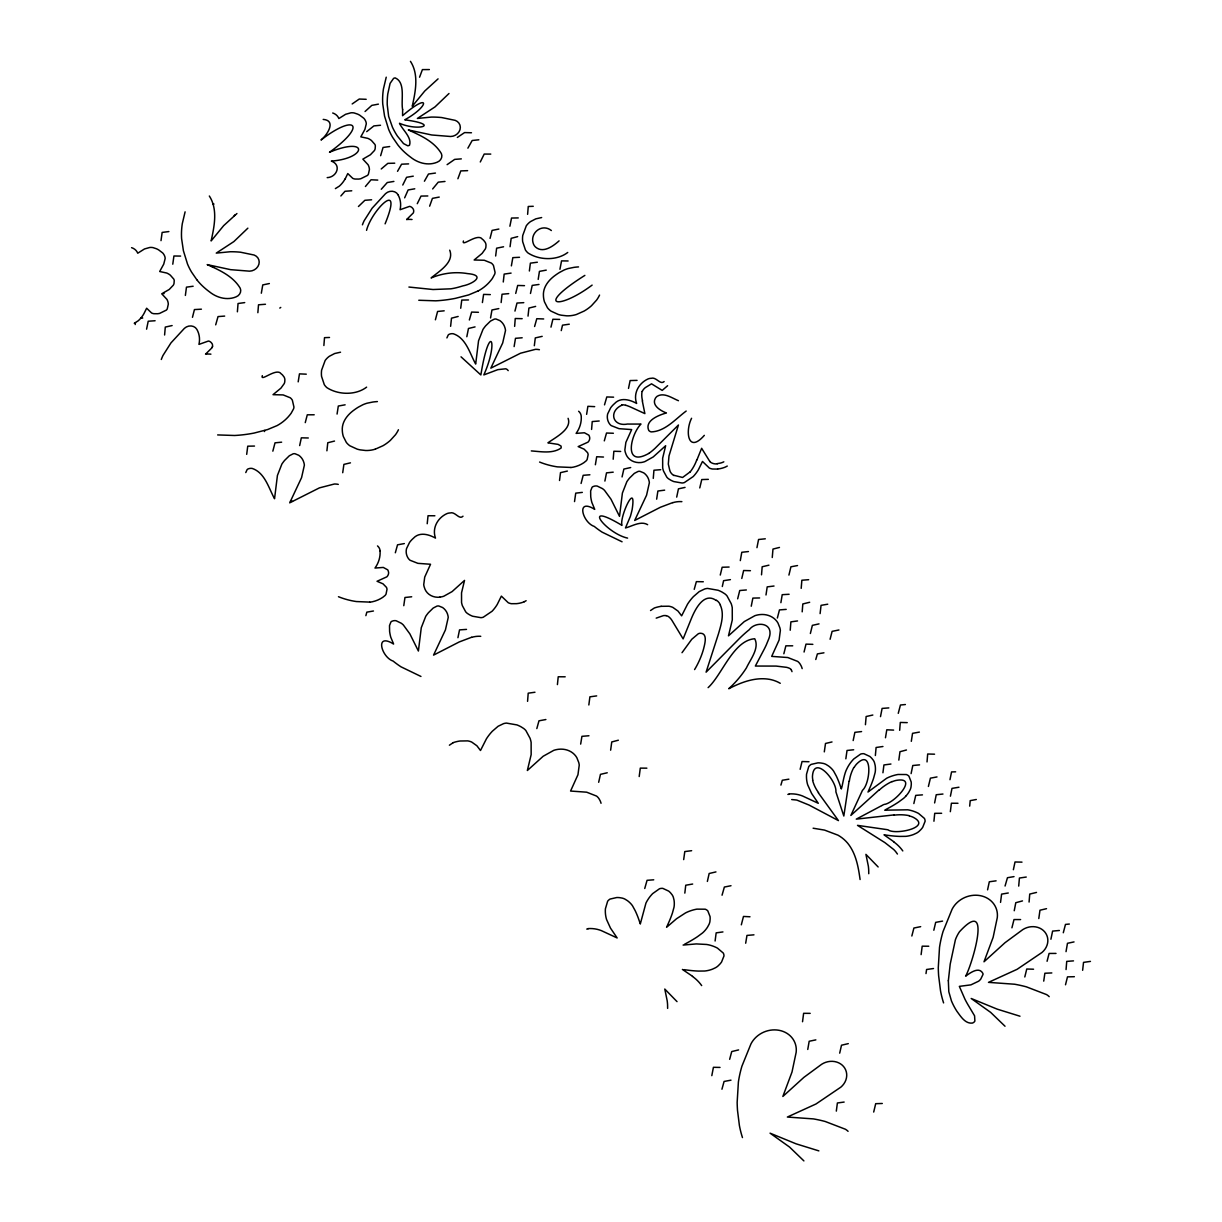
<?xml version="1.0" encoding="UTF-8"?>
<svg xmlns="http://www.w3.org/2000/svg" width="1222" height="1222" viewBox="0 0 1222 1222"><rect width="100%" height="100%" fill="white"/><g stroke="black" fill="none" stroke-linecap="round" stroke-linejoin="round"><path stroke-width="1.5" d="M667.624 1008.379L667.579 1004.927A59.527 52.745 -22.6 0 0 667.181 1000.726L664.783 989.041L677.019 1001.628M868.75 873.715L868.705 870.263A59.527 52.745 -22.6 0 0 868.323 866.047L865.924 854.361L878.144 866.963M514.63 326.381L515.256 318.499L522.161 318.682M899.667 730.298L900.293 722.446L907.228 722.63M237.389 311.809L238.046 303.514L244.721 302.598M323.876 345.521L324.517 337.654L329.512 337.471M527.614 214.339L528.255 206.487L533.25 206.289M527.568 701.336L528.21 693.18L534.961 692.248M761.52 574.814L762.177 566.764L768.928 565.175M790.222 630.231L790.894 621.861L797.523 620.944M802.182 611.84L802.823 603.958L809.667 602.278M1029.077 902.05L1029.734 894.076L1036.516 892.427M257.857 312.695L258.514 304.797L265.464 304.263M591.585 429.441L592.227 421.575L599.192 420.994M613.184 459.243L613.856 451.254L620.684 451.453M653.266 478.398L653.938 470.226L660.705 469.691M801.189 588.362L801.861 580.236L808.659 579.702M927.024 761.932L927.681 754.005L934.555 754.188M1066.058 969.565L1066.73 961.393L1073.496 960.874M164.603 334.996L165.291 327.084L172.119 325.556M772.258 557.507L772.976 549.075L779.468 547.441M865.436 724.692L866.138 716.52L872.829 715.038M875.364 755.517L876.098 747.497L882.941 746.505M1018.705 886.087L1019.423 878.038L1026.251 877.045M969.688 806.123L970.207 800.639L976.317 799.494M933.929 821.23L934.723 813.333L941.643 813.287M427.211 523.734L428.036 515.73L434.879 515.776M557.415 684.595L558.225 676.774L565.19 676.805M279.792 308.081L280.755 307.425M501.142 302.552L502.043 294.242L508.719 293.631M326.9 450.796L327.786 442.746L334.523 441.066M450.613 326.305L451.498 318.178L458.158 316.452M528.026 316.116L528.912 308.066L535.648 306.401M503.265 281.992L504.167 274.095L511.086 273.102M1082.631 970.299L1083.532 962.386L1090.452 961.393M684.824 893.114L685.741 885.232L692.66 884.041M820.099 613.612L821.062 605.348L827.737 604.203M495.658 255.994L496.636 248.188L503.571 246.783M534.32 345.734L535.297 337.914L542.186 336.356M559.523 480.49L560.501 472.639L567.375 471.081M1000.543 902.386L1001.597 894.122L1008.272 892.992M246.691 454.355L247.745 446.183L254.497 446.061M460.709 308.25L461.763 300.077L468.515 299.955M529.37 270.994L530.379 263.158L537.344 262.226M639.198 776.535L640.297 768.119L646.866 768.164M802.533 1021.729L803.618 1013.313L810.186 1013.359M882.926 772.762L883.934 764.957L890.93 764.025M921.113 954.626L922.198 946.179L928.766 946.225M950.334 811.683L951.419 803.236L957.972 803.282M185.377 295.434L186.462 287.155L193.137 286.238M588.836 704.972L589.905 696.83L596.672 695.898M715.099 941.001L716.168 932.86L722.935 931.928M836.322 1111.119L837.391 1102.977L844.142 1102.061M510.048 246.722L511.178 238.336L517.67 236.625M610.633 750.186L611.764 741.953L618.347 740.211M898.827 760.099L899.972 751.713L906.464 750.003M160.999 240.642L162.144 232.424L168.865 231.569M172.776 264.196L173.921 255.994L180.627 256.085M683.678 859.601L684.794 851.566L691.637 850.695M342.71 472.715L343.901 464.391L350.454 462.848M1038.792 918.547L1039.968 910.222L1046.521 908.679M135.199 324.533L135.459 322.7M403.779 605.684L404.956 597.497L411.692 596.779M574.523 501.585L575.73 493.153L582.314 492.39M824.3 751.866L825.507 743.465L832.014 741.953M845.838 758.816L847.029 750.476L853.674 749.773M926.001 973.583L926.597 969.489L933.501 968.527M1043.725 981.129L1044.871 973.247L1051.821 972.941M482.4 302.552L483.607 294.395L490.328 294.609M656.657 499.172L657.879 491.03L664.646 490.159M765.995 594.977L767.202 586.881L774.015 586.025M337.073 414.059L338.311 406.04L345.123 404.818M538.199 279.395L539.437 271.376L546.249 270.138M911.307 741.326L912.544 733.337L919.372 732.1M298.183 381.86L299.466 373.871L306.279 374.176M586.621 414.334L587.889 406.315L594.686 406.636M514.126 346.59L515.485 338.326L522.176 337.776M580.664 744.106L581.932 736.331L588.943 735.751M745.68 943.216L746.963 935.426L753.959 934.83M262.318 375.643C259.828 382.654 276.584 367.119 281.136 373.81A15.031 13.32 -22.6 0 1 282.496 374.955L284.069 376.987A8.462 7.5 -22.6 0 1 284.879 379.737L284.757 381.829A8.982 7.958 -22.6 0 1 284.222 383.601L280.968 388.107L273.025 394.675L283.153 394.92L290.24 397.761A11.166 9.883 -22.6 0 1 292.348 400.19L293.937 407.018A9.776 8.661 -22.6 0 1 293.57 408.851L291.218 413.143A46.589 41.288 -22.6 0 1 289.599 415.251A38.508 34.124 -22.6 0 1 277.104 425.592L267.542 429.579L254.115 433.062A127.21 112.745 -22.6 0 1 234.624 435.49L217.653 434.925M463.443 240.978C461.152 247.745 477.619 232.562 482.262 239.145A15.031 13.32 -22.6 0 1 483.622 240.276L485.21 242.323A8.462 7.5 -22.6 0 1 486.005 245.072L485.882 247.165A8.982 7.958 -22.6 0 1 485.348 248.921L482.094 253.428L474.151 259.996L484.279 260.255L491.366 263.097A11.166 9.883 -22.6 0 1 493.474 265.525L495.063 272.353A9.776 8.661 -22.6 0 1 494.696 274.186L492.359 278.479A46.589 41.288 -22.6 0 1 490.725 280.586A38.508 34.124 -22.6 0 1 478.23 290.928M595.374 464.742L596.703 456.738L603.485 457.043M885.476 737.752L886.79 729.794L893.618 730.099M780.889 602.675L782.217 594.686L789.091 594.274M261.325 293.219L262.761 284.925L269.359 283.535M807.757 1049.454L809.178 1041.266L815.853 1039.876M1066.027 951.648L1067.478 943.292L1074.031 941.918M511.376 265.877L512.828 257.643L519.518 257.292M490.557 317.949L491.962 309.976L498.775 308.601M740.303 560.608L741.785 552.283L748.429 551.55M559.936 269.268L561.555 260.882L568.108 260.973M711.815 1075.65L713.419 1067.31L720.018 1067.417M1014.245 910.741L1015.788 902.707L1022.493 900.904M604.89 481.071L606.509 472.868L613.215 472.166M756.953 547.67L758.557 539.498L765.293 538.81M880.497 716.627L882.101 708.424L888.822 707.905M934.616 802.93L936.235 794.743L942.956 794.04M849.046 781.24L843.822 816.021L835.894 791.841C837.039 780.644 813.699 754.096 812.447 776.52A27.877 24.7 -22.6 0 0 812.569 778.429L812.813 780.186M466.819 336.737L468.469 328.474L475.053 326.9M509.895 226.223L511.529 218.051L518.25 217.913M751.24 606.219L752.874 598.093L759.626 597.955M950.411 796.194L951.999 788.389L958.949 787.228M146.579 329.176L148.213 321.233L155.102 320.744M457.929 637.701L459.533 629.895L466.514 629.391M628.505 388.413L630.124 380.561L637.059 380.378M949.968 779.697L951.571 771.922L955.635 771.815M853.17 740.563L854.881 732.345L861.571 731.566M911.093 773.618L912.788 765.507L919.555 764.865M1050.905 939.244L1052.6 931.103L1059.352 930.477M676.698 497.11L678.439 488.846L685.038 487.41M299.665 445.572L301.33 437.827L308.295 437.98M1013.374 869.728L1015.024 861.984L1021.989 862.136M530.47 293.479L532.212 285.413L538.994 284.451M987.575 889.845L989.316 881.78L996.098 880.833M722.309 586.514L723.592 580.694L730.42 579.625M245.775 472.578L247.088 469.691A3.33 2.948 -22.6 0 1 248.203 468.881L249.487 468.5A8.004 7.103 -22.6 0 1 250.205 468.393A7.118 6.309 -22.6 0 1 252.251 468.454C264.975 472.746 268.703 488.235 274.553 498.729L277.425 475.465L281.87 464.07A44.725 39.639 -22.6 0 1 284.558 460.465L289.339 455.76L293.143 453.82A5.194 4.598 -22.6 0 1 294.945 453.713L298.764 455.287A16.298 14.45 -22.6 0 1 303.835 462.451A17.78 15.764 -22.6 0 1 304.37 465.185L301.574 477.619L289.706 502.838L319.4 487.883L334.339 484.019A16.528 14.649 -22.6 0 1 338.28 484.386M446.901 337.914L448.214 335.011A3.33 2.948 -22.6 0 1 449.329 334.217L450.613 333.835A8.004 7.103 -22.6 0 1 451.33 333.728A7.118 6.309 -22.6 0 1 453.393 333.789C466.117 338.082 469.828 353.57 475.679 364.064L478.55 340.785L482.995 329.39A44.725 39.639 -22.6 0 1 485.684 325.8L490.48 321.096L494.268 319.156A5.194 4.598 -22.6 0 1 496.071 319.034L499.905 320.622A16.298 14.45 -22.6 0 1 504.961 327.786A17.78 15.764 -22.6 0 1 505.511 330.52L502.7 342.954L490.832 368.158L520.526 353.219L535.465 349.339A16.528 14.649 -22.6 0 1 539.406 349.721M234.166 215.652L235.372 214.705M598.673 782.279L600.46 774.351L607.242 772.778M707.37 881.429L709.157 873.501L715.955 871.912M839.697 1053.15L841.5 1045.222L848.282 1043.634M622.059 476.947L623.862 469.065L630.689 467.552M741.785 578.464L743.633 570.521L750.445 570.705M913.842 803.557L915.736 795.385L922.457 794.865M561.249 330.612L562.517 325.174L569.284 324.197M933.822 930.248L935.685 922.366L942.544 921.113M699.763 487.929L701.764 479.559L708.332 479.36M873.699 1112.051L875.7 1103.68L882.284 1103.481M550.969 327.145L552.879 319.263L559.737 319.416M720.262 575.058L722.156 567.252L729.091 567.039M788.923 575.088L790.924 566.794L797.523 565.557M928.399 786.464L930.416 778.17L936.999 776.932M800.15 769.31L802.044 761.535L808.979 761.734M515.73 293.417L517.685 285.459L524.498 285.658M804.061 652.029L806.001 644.131L812.844 644.345M810.369 633.5L812.37 625.359L819.015 623.877M1024.8 976.974L1026.755 969.015L1033.552 969.214M1011.923 927.819L1014 919.555L1020.614 919.57M737.66 598.826L739.738 590.516L746.352 589.966M1065.508 984.779L1067.493 976.867L1074.367 976.699M192.465 317.323L194.435 309.578L201.416 309.181M514.951 311.091L516.998 303.041L523.78 302.659M741.326 924.825L743.48 916.454L749.987 916.775M490.053 238.382L492.099 230.408L498.866 229.049M581.076 483.469L583.184 475.312L589.89 474.778M777.36 618.027L779.468 609.915L786.204 609.381M783.837 653.77L785.868 645.827L792.711 645.812M830.089 639.274L832.121 631.362L838.934 629.972M911.841 936.006L913.903 928.033L920.67 926.658M305.256 422.629L307.287 414.808L314.191 414.777M1047.071 961.286L1049.102 953.45L1056.007 953.42M272.842 451.162L275.026 442.838L281.625 442.181M435.399 319.797L437.583 311.473L444.182 310.816M898.262 713.343L900.446 705.018L905.38 704.529M1063.293 932.753L1065.477 924.428L1069.342 924.046M163.84 293.723L164.145 292.593M264.487 431.549L264.777 430.45M729.656 1059.321L731.734 1051.562L738.592 1049.912M365.867 615.659L366.829 612.146L373.458 611M395.332 552.772L397.532 544.829L404.329 543.576M536.825 728.587L538.978 720.812L545.883 719.529M721.942 1089.23L724.081 1081.455L730.985 1080.172M691.576 418.275C685.023 431.106 687.849 454.202 704.33 435.353M694.218 589.355L696.372 581.641L703.307 581.764M215.698 324.838L218.035 316.59L224.665 316.086M534.594 326.503L536.794 318.713L543.683 318.957M604.294 440.867L606.524 433.031L613.383 433.26M644.742 888.501L647.064 880.314L653.739 879.809M722.049 895.207L724.371 887.05L731 885.721M469.355 319.981L471.631 312.084L478.444 312.297M604.508 404.864L606.799 396.951L613.597 397.165M815.777 659.513L817.396 653.907L823.949 652.808M780.919 785.104L782.309 780.262L788.877 779.178M1005.064 886.026L1007.463 877.717L1014.016 876.617M380.638 155.698L383.051 147.465L389.681 146.548M185.102 211.849L182.307 223.626A82.088 72.755 -22.6 0 0 181.604 238.657L183.407 250.754L187.485 263.967A77.612 68.783 -22.6 0 0 191.594 272.139L196.757 279.655M386.228 77.185L383.433 88.962A82.088 72.755 -22.6 0 0 382.746 103.977L384.548 116.075L388.611 129.303A77.612 68.783 -22.6 0 0 392.72 137.475L397.898 144.99A72.602 64.338 -22.6 0 0 404.894 152.506L407.018 154.354A97.577 86.472 -22.6 0 0 410.607 157.164C417.909 163.091 428.158 165.963 437.14 162.221A6.904 6.125 -22.6 0 0 441.356 153.575C434.253 141.523 420.582 135.428 408.316 129.944L431.748 134.985L450.628 136.497A9.241 8.187 -22.6 0 0 460.022 129.608A9.241 8.187 -22.6 0 0 455.241 120.367L441.707 117.556A85.815 76.054 -22.6 0 0 431.335 117.083L417.389 118.442L435.001 106.91L448.993 93.498M385.098 223.84C404.085 177.297 371.381 210.688 366.554 230.332M429.64 206.167L432.435 198.361L439.233 197.078M457.899 178.748L460.786 170.912L467.614 170.652M419.558 77.215L422.415 69.608L429.365 69.562M696.922 459.93L701.642 448.306L709.31 460.648A14.878 13.182 -22.6 0 0 709.967 461.381L710.028 461.442M404.65 197.827L408.117 189.96L414.777 188.799M868.399 791.108L870.538 786.265A112.378 99.578 -22.6 0 0 873.608 778.17L875.105 772.686A23.585 20.896 -22.6 0 0 875.426 769.845L875.441 769.096A28.412 25.173 -22.6 0 0 875.135 765.308L874.448 762.543A13.961 12.373 -22.6 0 0 873.211 760.084L871.729 758.251A23.753 21.049 -22.6 0 0 869.789 756.433L863.939 753.714A7.576 6.721 -22.6 0 0 860.639 754.081L853.781 758.954A36.843 32.658 -22.6 0 0 850.023 763.475A40.738 36.11 -22.6 0 0 848.572 765.69A32.475 28.778 -22.6 0 0 847.06 768.47C843.822 774.122 842.554 786.143 841.316 788.877M667.09 926.139L669.412 920.93A112.378 99.578 -22.6 0 0 672.482 912.834L673.979 907.35A23.585 20.896 -22.6 0 0 674.284 904.509L674.3 903.761A28.412 25.173 -22.6 0 0 674.009 899.972L673.322 897.208A13.961 12.373 -22.6 0 0 672.085 894.764L670.603 892.915A23.753 21.049 -22.6 0 0 668.663 891.098L662.813 888.379A7.576 6.721 -22.6 0 0 659.513 888.745L652.655 893.618A36.843 32.658 -22.6 0 0 648.882 898.139A40.738 36.11 -22.6 0 0 647.446 900.354A32.475 28.778 -22.6 0 0 645.934 903.134L640.313 923.924M862.472 790.313C870.675 783.18 873.073 747.039 856.423 764.254A27.877 24.7 -22.6 0 0 855.049 766.041L854.071 767.492M867.956 792.055L886.561 778.307A32.475 28.778 -22.6 0 1 889.585 776.917A40.738 36.11 -22.6 0 1 892.167 775.97A36.843 32.658 -22.6 0 1 898.017 774.473L906.312 774.534A7.576 6.721 -22.6 0 1 908.924 776.184L911.169 781.897A23.753 21.049 -22.6 0 1 911.276 784.539L911.032 786.922A13.961 12.373 -22.6 0 1 910.191 789.672L908.74 792.345A28.412 25.173 -22.6 0 1 906.281 795.629M862.213 790.894L850.863 815.441L879 789.977M212.17 347.613L205.556 354.151A25.647 22.729 -22.6 0 1 210.902 354.166M402.771 185.026L406.59 177.297L413.265 176.167M417.267 203.692L421.04 196.085L427.822 195.963M480.277 161.976L484.218 154.064L490.77 154.094M467.889 148.168L472.181 140.499L478.841 139.797M345.184 178.931L347.766 173.57L352.746 178.351A9.471 8.386 -22.6 0 0 355.006 179.038L358.703 179.069A21.431 18.987 -22.6 0 0 360.78 178.733L367.517 175.403A6.69 5.927 -22.6 0 0 368.387 174.227L369.426 169.537A14.465 12.816 -22.6 0 0 369.029 167.078A12.984 11.517 -22.6 0 0 368.021 164.68L362.858 159.135L370.403 154.766L374.451 150.505A7.928 7.026 -22.6 0 0 375.154 148.748L375.353 145.953A6.522 5.774 -22.6 0 0 374.925 144.44L371.473 140.53A16.94 15.015 -22.6 0 0 367.822 138.361L360.811 136.849L364.889 129.44L366.264 123.941A8.63 7.653 -22.6 0 0 366.004 122.078L365.821 121.528A12.464 11.059 -22.6 0 0 363.805 118.259L359.711 115.189A36.691 32.52 -22.6 0 0 357.603 114.104L354.151 112.959A11.288 10.005 -22.6 0 0 350.943 112.806L345.627 114.288L338.861 118.534A11.288 10.005 -22.6 0 0 332.705 113.004M397.532 171.324L401.595 164.191L408.606 163.885M424.401 181.223L428.479 174.028L435.444 173.066M682.013 652.701L691.744 639.305L698.297 633.76A6.416 5.682 -22.6 0 1 700.16 633.24C708.18 633.057 704.651 644.361 703.536 649.05A88.992 78.865 -22.6 0 1 694.585 669.58M708.118 687.635C722.187 674.727 733.368 640.282 754.722 638.755C759.687 648.179 750.323 659.452 746.398 667.93A97.21 86.151 -22.6 0 1 731.55 686.092L728.755 688.734C741.219 682.273 755.44 676.851 769.692 679.371A35.087 31.1 -22.6 0 1 777.772 681.983L780.262 683.281M432.649 188.952L438.255 182.154L444.991 181.452M247.867 228.163L233.876 241.574L216.263 253.107L230.21 251.747A85.815 76.054 -22.6 0 1 240.581 252.221L254.115 255.031A9.241 8.187 -22.6 0 1 258.896 264.273A9.241 8.187 -22.6 0 1 249.502 271.162L230.622 269.665L207.19 264.609C219.456 270.093 233.112 276.187 240.215 288.239A6.904 6.125 -22.6 0 1 236.014 296.885C227.032 300.627 216.783 297.756 209.481 291.829A97.577 86.472 -22.6 0 1 205.892 289.018L203.769 287.17A72.602 64.338 -22.6 0 1 196.757 279.67M365.424 186.508L371.045 179.771L377.766 180.092M340.877 195.963L345.001 191.274L351.753 190.785M689.743 472.181L682.594 477.466L673.994 475.312M906.281 795.644L905.746 796.24A23.585 20.896 -22.6 0 1 903.532 798.394L898.613 802.014A112.378 99.578 -22.6 0 1 890.746 806.841L885.828 809.544M381.279 189.257L387.267 182.536L393.896 181.421M366.615 387.145C355.724 395.47 338.234 395.012 326.916 387.664A17.429 15.443 -22.6 0 1 324.288 384.625L321.554 376.376A31.528 27.953 -22.6 0 1 321.615 370.144L325.144 360.505A16.955 15.031 -22.6 0 1 329.375 356.274L334.66 353.525L340.526 352.211M567.741 252.465C556.85 260.805 539.36 260.347 528.057 253A17.429 15.443 -22.6 0 1 525.414 249.96L522.68 241.696A31.528 27.953 -22.6 0 1 522.741 235.464L526.27 225.841A16.955 15.031 -22.6 0 1 530.501 221.61L535.786 218.86L541.652 217.547M358.443 206.503L364.874 200.301L371.61 199.782M365.057 111.508L371.809 105.382L378.408 104.145M666.555 927.33L676.591 918.7L685.435 912.971A32.475 28.778 -22.6 0 1 688.46 911.581A40.738 36.11 -22.6 0 1 691.041 910.634A36.843 32.658 -22.6 0 1 696.891 909.137L705.186 909.199A7.576 6.721 -22.6 0 1 707.798 910.864L710.043 916.561A23.753 21.049 -22.6 0 1 710.135 919.204L709.906 921.587A13.961 12.373 -22.6 0 1 709.05 924.336L707.599 927.009A28.412 25.173 -22.6 0 1 705.155 930.309L704.62 930.904A23.585 20.896 -22.6 0 1 702.406 933.058L697.487 936.678A112.378 99.578 -22.6 0 1 689.62 941.505L684.503 944.316M686.184 411.05C675.583 418.871 665.287 431.412 651.234 431.901A5.087 4.521 -22.6 0 1 648.745 430.404C644.406 420.536 659.116 414.961 666.387 412.975C660.873 410.852 651.265 405.414 655.389 398.235A8.157 7.225 -22.6 0 1 657.146 396.295C664.065 392.079 672.069 398.143 678.454 400.709M381.233 168.972L387.832 163.366L394.737 163.183M559.08 240.871C553.184 246.111 543.164 253.611 535.618 247.119A10.769 9.547 -22.6 0 1 533.418 243.896C529.355 233.295 541.789 222.893 551.366 230.546M366.692 131.655L373.901 125.912L380.5 125.255M236.931 213.529L223.641 225.673L211.116 240.948C214.308 226.513 217.99 209.268 209.329 196.009M438.072 78.865L424.767 91.008L412.242 106.283C415.434 91.849 419.115 74.603 410.455 61.344M463.001 516.203C459.258 520.282 455.119 511.193 450.108 512.965A8.035 7.118 -22.6 0 0 446.824 513.668C437.629 517.868 431.885 528.103 435.49 538.108C428.769 534.32 419.421 531.692 413.418 538.245A24.44 21.66 -22.6 0 0 409.553 542.431L406.544 548.571A14.695 13.014 -22.6 0 0 406.59 554.651L406.819 555.384A16.543 14.649 -22.6 0 0 407.797 557.568L408.24 558.286A11.029 9.761 -22.6 0 0 410.118 560.287L417.893 563.342L430.541 564.259L424.721 577.09L423.728 584.651A22.363 19.827 -22.6 0 0 424.126 586.728L425.027 589.31A15.718 13.931 -22.6 0 0 439.905 597.191M664.142 381.539C660.369 385.342 656.153 376.62 651.234 378.301A8.035 7.118 -22.6 0 0 647.95 378.988C638.755 383.204 633.011 393.438 636.631 403.443C629.895 399.655 620.547 397.028 614.544 403.581A24.44 21.66 -22.6 0 0 610.679 407.766L607.67 413.907A14.695 13.014 -22.6 0 0 607.716 419.971L607.945 420.719A16.543 14.649 -22.6 0 0 608.923 422.904L609.366 423.606A11.029 9.761 -22.6 0 0 611.244 425.623L619.019 428.678L631.667 429.579L625.863 442.41L624.854 449.986A22.363 19.827 -22.6 0 0 625.252 452.064L626.153 454.63A15.718 13.931 -22.6 0 0 641.031 462.527A17.139 15.183 -22.6 0 0 644.895 461.58L653.22 456.936L665.654 445.725L662.66 458.189L662.675 467.827A26.487 23.478 -22.6 0 0 663.531 471.066L666.815 477.16A13.61 12.067 -22.6 0 0 668.556 478.795L670.634 480.093A31.711 28.106 -22.6 0 0 673.811 481.575L682.09 483.011A10.662 9.455 -22.6 0 0 684.351 482.583L693.21 476.565A39.654 35.148 -22.6 0 0 698.373 469.783L702.497 461.458L709.371 468.072A13.091 11.594 -22.6 0 0 712.502 469.019L717.604 469.08M667.624 385.709L662.202 390.398L651.525 383.83L645.338 387.603A21.843 19.353 -22.6 0 0 644.147 388.703A8.218 7.286 -22.6 0 0 642.314 391.422M406.682 219.486L413.296 212.949A5.3 4.705 -22.6 0 0 413.616 211.895A6.278 5.56 -22.6 0 0 413.693 210.963A5.087 4.506 -22.6 0 0 413.067 208.794L412.272 207.832A8.875 7.867 -22.6 0 0 411.478 207.16L410.806 206.762A4.185 3.712 -22.6 0 0 409.492 206.396L400.068 209.726A25.616 22.699 -22.6 0 0 397.99 194.726M648.882 453.377C622.808 468.194 630.72 434.161 641 424.065L629.299 424.065A81.752 72.449 -22.6 0 1 627.589 424.019C612.482 427.028 608.403 411.356 621.738 405.246M584.864 275.393C533.785 307.608 559.233 309.701 592.12 285.108M352.18 103.946L359.253 99.043L366.188 99.303M447.115 164.649L454.706 159.379L461.32 158.875M457.334 137.444L464.604 132.572L471.463 132.77M449.391 745.206L453.179 742.671M650.532 610.526L654.32 608.006A32.215 28.549 -22.6 0 1 661.148 606.341M656.199 618.133L663.424 615.628A10.433 9.241 -22.6 0 1 666.189 615.644M727.273 466.056L725.425 467.033A24.089 21.354 -22.6 0 1 717.604 469.004M526.132 600.72L524.299 601.698M723.806 461.824L722.553 462.405A15.962 14.145 -22.6 0 1 720.063 463.153L717.222 463.642M883.964 804.427C893.71 804 919.723 775.985 895.986 780.446A27.877 24.7 -22.6 0 0 893.939 781.041L892.06 781.729M883.369 804.748L881.872 805.542M881.581 805.695L856.271 819.137L894.153 814.891M884.636 810.171L907.717 809.804A32.475 28.778 -22.6 0 1 910.848 810.446A40.738 36.11 -22.6 0 1 913.353 811.194A36.843 32.658 -22.6 0 1 918.562 813.44L924.412 818.404A7.576 6.721 -22.6 0 1 925.1 821.306L922.702 827.325A23.753 21.049 -22.6 0 1 920.914 829.555L919.066 831.372A13.961 12.373 -22.6 0 1 916.531 833.129L913.628 834.473A28.412 25.173 -22.6 0 1 909.565 835.711L908.771 835.894A23.585 20.896 -22.6 0 1 905.685 836.352L899.652 836.413A112.378 99.578 -22.6 0 1 890.655 835.711L885.064 834.977M478.214 290.897L468.668 294.914L455.256 298.382A127.21 112.745 -22.6 0 1 435.75 300.826L418.779 300.261M335.378 188.6L339.334 186.141A26.853 23.798 -22.6 0 0 345.108 178.901M134.252 323.265L138.208 320.806A26.853 23.798 -22.6 0 0 143.982 313.565L146.64 308.234L151.62 313.015A9.471 8.386 -22.6 0 0 153.865 313.703L157.577 313.733A21.431 18.987 -22.6 0 0 159.639 313.397L166.391 310.083A6.69 5.927 -22.6 0 0 167.261 308.891L168.3 304.202A14.465 12.816 -22.6 0 0 167.903 301.758A12.984 11.517 -22.6 0 0 166.895 299.344L161.732 293.799L169.278 289.431L173.325 285.169A7.928 7.026 -22.6 0 0 174.028 283.428L174.227 280.617A6.522 5.774 -22.6 0 0 173.799 279.12L170.347 275.194A16.94 15.015 -22.6 0 0 166.696 273.025L159.685 271.513L163.748 264.105L165.138 258.606A8.63 7.653 -22.6 0 0 164.878 256.742L164.695 256.192A12.464 11.059 -22.6 0 0 162.679 252.939L158.585 249.853A36.691 32.52 -22.6 0 0 156.477 248.769L153.025 247.623A11.288 10.005 -22.6 0 0 149.817 247.47L144.501 248.952L137.735 253.214A11.288 10.005 -22.6 0 0 131.579 247.669M375.261 449.177L382.99 445.725A39.898 35.362 -22.6 0 0 390.368 440.363L395.454 434.772A31.558 27.969 -22.6 0 0 398.433 429.747M327.19 177.633C336.783 177.282 341.9 164.894 331.315 161.09C366.829 158.493 369.12 135.932 329.497 152.246C367.669 124.934 355.465 113.264 321.035 139.995C326.916 135.367 336.921 120.504 323.188 119.405M672.803 502.578L660.43 507.252L634.692 520.45L646.56 495.231L649.356 482.797A17.78 15.764 -22.6 0 0 649.065 480.933A16.298 14.45 -22.6 0 0 643.765 472.883L639.931 471.325A5.194 4.598 -22.6 0 0 638.128 471.432L634.325 473.388L629.529 478.092A44.725 39.639 -22.6 0 0 626.855 481.682L622.395 493.077L619.523 516.356L610.985 499.202L604.508 490.343A24.012 21.278 -22.6 0 0 602.461 488.617L597.237 486.081A7.118 6.309 -22.6 0 0 595.572 485.974A7.974 7.072 -22.6 0 0 594.411 486.127L592.976 486.616A3.315 2.933 -22.6 0 0 592.028 487.349L590.638 490.923L590.73 496.667A48.147 42.663 -22.6 0 0 591.906 502.563L594.732 509.36C575.531 497.446 582.527 522.542 594.228 526.407A111.187 98.539 -22.6 0 0 602.11 532.15L622.074 541.789M471.661 637.242L459.304 641.917L433.566 655.114L445.434 629.895L448.23 617.461A17.78 15.764 -22.6 0 0 447.939 615.598A16.298 14.45 -22.6 0 0 442.639 607.548L438.79 605.99A5.194 4.598 -22.6 0 0 436.987 606.097L433.199 608.052L428.403 612.757A44.725 39.639 -22.6 0 0 425.73 616.346L421.269 627.741L418.398 651.02L409.859 633.867L403.382 625.022A24.012 21.278 -22.6 0 0 401.335 623.281L396.111 620.745A7.118 6.309 -22.6 0 0 394.446 620.639A7.974 7.072 -22.6 0 0 393.285 620.791L391.834 621.28A3.315 2.933 -22.6 0 0 390.903 622.013L389.513 625.588L389.604 631.331A48.147 42.663 -22.6 0 0 390.78 637.227L393.606 644.025C374.406 632.125 381.401 657.222 393.102 661.071A111.187 98.539 -22.6 0 0 400.984 666.815L420.948 676.453M787.869 794.422L789.152 794.239M586.743 929.087L588.026 928.903M213.178 204.181L213.987 204.059M661.148 606.311L668.908 606.219A16.65 14.756 -22.6 0 1 672.879 607.426L678.027 611.092L681.632 615.842L687.543 604.157A49.781 44.114 -22.6 0 1 693.424 596.611L699.244 591.585L704.697 588.973A13.564 12.021 -22.6 0 1 707.569 588.424L718.108 590.257A40.341 35.743 -22.6 0 1 722.141 592.135L724.783 593.785A17.307 15.336 -22.6 0 1 726.998 595.862L731.184 603.622A33.681 29.847 -22.6 0 1 732.253 607.731L732.284 619.982L728.48 635.837L744.29 621.586L754.89 615.689A21.904 19.415 -22.6 0 1 758.618 614.773L759.809 614.605A19.827 17.566 -22.6 0 1 777.956 622.991L779.865 627.772A28.457 25.219 -22.6 0 1 780.369 630.415L779.101 640.053L771.693 656.382L787.793 657.528L797.676 661.408A14.022 12.419 -22.6 0 1 800.074 663.974L801.113 665.791A20.713 18.361 -22.6 0 1 802.167 668.617M683.098 945.064L696.296 943.919L706.591 944.469A32.475 28.778 -22.6 0 1 709.722 945.11A40.738 36.11 -22.6 0 1 712.227 945.859A36.843 32.658 -22.6 0 1 717.436 948.104L723.287 953.068A7.576 6.721 -22.6 0 1 723.974 955.971L721.576 961.989A23.753 21.049 -22.6 0 1 719.773 964.234L717.94 966.037A13.961 12.373 -22.6 0 1 715.405 967.793L712.502 969.138A28.412 25.173 -22.6 0 1 708.439 970.39L707.645 970.558A23.585 20.896 -22.6 0 1 704.544 971.016L698.51 971.078A112.378 99.578 -22.6 0 1 689.529 970.375L684.137 969.672M140.744 318.255L142.73 318.041M570.873 467.446L557.461 466.88A79.934 70.845 -22.6 0 1 539.589 462.053M369.731 602.11L356.32 601.545A79.934 70.845 -22.6 0 1 338.463 596.718M212.399 266.854L214.232 266.702M791.703 799.555L796.286 799.998A20.117 17.826 -22.6 0 1 797.126 800.196L809.025 805.038L838.445 820.604L818.312 792.788M290.515 501.249L292.486 501.341M531.31 450.918C541.01 451.605 552.68 453.942 561.173 447.985L561.081 446.076L558.118 444.38L547.899 442.838C555.277 437.491 572.156 429.182 568.093 418.321M813.119 828.211L824.56 830.105L837.987 835.176A41.395 36.691 -22.6 0 1 847.579 843.088C855.95 853.307 858.318 866.795 860.089 879.519M887.966 829.769C894.748 835.42 933.196 827.309 912.926 817.136A27.877 24.7 -22.6 0 0 911.047 816.418L909.229 815.868M408.912 287.048L433.077 289.522L450.826 288.82A55.265 48.987 -22.6 0 0 456.707 287.644L458.403 287.201A122.047 108.162 -22.6 0 0 462.97 285.856C472.456 284.1 486.707 275.21 467.461 273.591A60.336 53.478 -22.6 0 0 431.106 277.959C438.82 271.421 454.66 262.318 449.711 250.174M887.218 829.662L857.508 825.369L884.865 842.6L893.679 849.489A38.035 33.697 -22.6 0 1 895.65 851.597L897.437 854.041M883.98 834.825L893.71 841.653M666.189 615.674L667.258 615.964A7.561 6.69 -22.6 0 1 669.014 617.003L670.343 618.256A23.157 20.514 -22.6 0 1 672.344 621.036L683.129 638.892L691.392 618.5C695.104 609.427 703.979 591.616 716.245 600.506M1019.988 1016.215L997.198 1009.143L971.184 998.481L990.66 1012.381L1005.019 1026.236M818.862 1150.88L796.072 1143.823L770.059 1133.161L789.534 1147.046L803.893 1160.9M627.589 538.108C606.387 533.54 579.717 499.935 621.967 525.384C619.249 517.288 636.815 479.345 632.141 509.589A134.664 119.344 -22.6 0 1 630.384 516.371L625.481 527.95C632.309 526.178 640.832 520.572 647.645 524.681M682.395 969.428L692.568 976.317M461.03 356.824L480.857 374.955C489.548 321.08 499.111 340.801 483.836 374.91L497.843 369.64L505.694 368.8A4.552 4.033 -22.6 0 1 507.42 369.747L508.199 370.633M791.123 669.656L791.138 669.687A7.164 6.354 -22.6 0 1 791.428 670.175L791.566 670.466A10.173 9.012 -22.6 0 1 791.993 671.657M720.308 605.104C724.539 614.269 721.087 624.748 718.46 633.851L706.087 672.176L739.509 638.434A118.045 104.618 -22.6 0 1 749.346 629.62C754.952 621.922 770.639 622.013 770.028 633.653A19.751 17.505 -22.6 0 1 769.325 637.212A37.47 33.208 -22.6 0 1 768.959 638.419L766.255 645.002A149.939 132.877 -22.6 0 1 764.361 648.913L755.349 666.051L776.138 666.082L786.586 667.334A21.904 19.415 -22.6 0 1 787.854 667.686L788.526 667.915A12.083 10.708 -22.6 0 1 789.183 668.19L789.763 668.465A4.369 3.88 -22.6 0 1 791.169 669.625M841.194 788.511L839.499 783.623A112.378 99.578 -22.6 0 0 836.322 776.046L833.709 771.265A23.585 20.896 -22.6 0 0 831.968 769.05L831.449 768.516A28.412 25.173 -22.6 0 0 828.547 765.995L826.041 764.437A13.961 12.373 -22.6 0 0 823.307 763.429L820.802 763.002A23.753 21.049 -22.6 0 0 817.93 762.849L811.209 764.392A7.576 6.721 -22.6 0 0 808.75 766.606L806.551 774.137A36.843 32.658 -22.6 0 0 806.627 779.575A40.738 36.11 -22.6 0 0 806.994 782.004A32.475 28.778 -22.6 0 0 807.711 784.875L811.591 793.414L818.282 803.297L802.533 795.98A30.061 26.64 -22.6 0 0 789.152 793.933M640.191 923.542L638.373 918.287A112.378 99.578 -22.6 0 0 635.196 910.711L632.584 905.93A23.585 20.896 -22.6 0 0 630.842 903.715L630.323 903.18A28.412 25.173 -22.6 0 0 627.421 900.66L624.916 899.102A13.961 12.373 -22.6 0 0 622.181 898.094L619.676 897.666A23.753 21.049 -22.6 0 0 616.789 897.528L610.083 899.056A7.576 6.721 -22.6 0 0 607.624 901.271L605.409 908.801A36.843 32.658 -22.6 0 0 605.501 914.255A40.738 36.11 -22.6 0 0 605.868 916.683A32.475 28.778 -22.6 0 0 606.586 919.555L610.465 928.078L617.156 937.961L601.392 930.645A30.061 26.64 -22.6 0 0 588.026 928.598M642.314 400.999L644.865 413.601L631.316 407.369A49.292 43.687 -22.6 0 0 625.786 405.246M848.068 1131.328A14.695 13.014 -22.6 0 0 845.349 1129.22L825.217 1121.491A136.94 121.36 -22.6 0 0 813.485 1118.909L787.365 1117.045L815.991 1103.985L840.889 1087.122A16.726 14.832 -22.6 0 0 843.608 1066.562A16.726 14.832 -22.6 0 0 821.642 1064.286L803.893 1077.361L782.859 1096.455L792.009 1072.015L796.164 1052.295A24.272 21.507 -22.6 0 0 779.04 1030.299A24.272 21.507 -22.6 0 0 750.965 1043.894L741.922 1066.18A129.868 115.097 -22.6 0 0 738.394 1082.02L737.156 1102.381A203.646 180.474 -22.6 0 0 737.508 1110.416L739.402 1125.538A124.507 110.331 -22.6 0 0 742.457 1137.575M692.462 976.439A46.115 40.861 -22.6 0 1 701.672 985.589M453.179 742.64A32.215 28.549 -22.6 0 1 460.022 741.006L467.766 740.883A16.65 14.756 -22.6 0 1 471.753 742.09L476.901 745.771L480.49 750.507L486.417 738.821A49.781 44.114 -22.6 0 1 492.298 731.275L498.118 726.265L503.571 723.638A13.564 12.021 -22.6 0 1 506.443 723.088L516.982 724.921A40.341 35.743 -22.6 0 1 521.015 726.8L523.642 728.465A17.307 15.336 -22.6 0 1 525.872 730.542L530.058 738.287A33.681 29.847 -22.6 0 1 531.127 742.396L531.158 754.646L527.354 770.502L543.164 756.265L553.749 750.354A21.904 19.415 -22.6 0 1 557.492 749.437L558.683 749.269A19.827 17.566 -22.6 0 1 576.83 757.671L578.724 762.452A28.457 25.219 -22.6 0 1 579.243 765.094L577.96 774.717L570.567 791.046L586.667 792.192L596.55 796.072A14.022 12.419 -22.6 0 1 598.948 798.638L599.987 800.456A20.713 18.361 -22.6 0 1 601.041 803.282M377.506 545.928A9.073 8.035 -22.6 0 1 380.103 550.954M380.057 550.969A29.023 25.723 -22.6 0 1 375.001 568.047L383.296 567.436L387.725 569.849A10.051 8.905 -22.6 0 1 388.214 570.903L388.565 572.247A5.713 5.056 -22.6 0 1 388.291 574.523L388.168 574.859A7.103 6.293 -22.6 0 1 387.634 575.837A6.003 5.331 -22.6 0 1 386.824 576.845L377.048 581.275L383.005 583.826L386.427 587.324A7.469 6.614 -22.6 0 1 387.007 589.371L386.03 594.121A6.584 5.835 -22.6 0 1 385.006 595.542L382.685 597.39A26.716 23.676 -22.6 0 1 369.747 602.217M471.692 637.349A23.203 20.56 -22.6 0 1 480.75 636.311M524.314 601.743A24.089 21.354 -22.6 0 1 516.478 603.668L511.376 603.699A13.091 11.594 -22.6 0 1 508.245 602.736L501.371 596.122L497.247 604.447A39.654 35.148 -22.6 0 1 492.084 611.244L483.225 617.247A10.662 9.455 -22.6 0 1 480.964 617.675L472.67 616.239A31.711 28.106 -22.6 0 1 469.508 614.773L467.43 613.459A13.61 12.067 -22.6 0 1 465.689 611.825L462.405 605.73A26.487 23.478 -22.6 0 1 461.549 602.492L461.534 592.869L464.528 580.404L452.094 591.601L443.769 596.244A17.139 15.183 -22.6 0 1 439.889 597.1M377.399 401.58A47.536 42.128 -22.6 0 0 372.802 402.038L367.104 403.199A28.014 24.822 -22.6 0 0 362.781 404.788L358.382 407.125A51.691 45.81 -22.6 0 0 354.517 409.706C347.72 414.441 341.61 421.834 342.313 430.618A28.916 25.616 -22.6 0 0 343.351 436.529L346.315 442.379A19.98 17.704 -22.6 0 0 349.889 445.801L357.16 449.131A38.676 34.262 -22.6 0 0 360.23 449.879L365.684 450.506A27.144 24.058 -22.6 0 0 375.261 449.177M212.506 346.376A5.087 4.506 -22.6 0 1 212.2 347.384M212.475 346.574A6.278 5.56 -22.6 0 0 212.567 345.627A5.087 4.506 -22.6 0 0 211.941 343.458L211.146 342.511A8.875 7.867 -22.6 0 0 210.352 341.839L209.68 341.427A4.185 3.712 -22.6 0 0 208.366 341.06L198.942 344.405A25.616 22.699 -22.6 0 0 196.864 329.39A8.004 7.103 -22.6 0 0 184.4 328.351L170.958 342.908L163 355.434A49.399 43.778 -22.6 0 0 161.304 359.482M1049.194 996.663A14.695 13.014 -22.6 0 0 1046.475 994.555L1026.343 986.826A136.94 121.36 -22.6 0 0 1014.611 984.229L988.491 982.366L1017.116 969.306L1042.015 952.457A16.726 14.832 -22.6 0 0 1044.734 931.897A16.726 14.832 -22.6 0 0 1022.768 929.621L1005.019 942.697L984 961.79L993.135 937.35L997.289 917.63A24.272 21.507 -22.6 0 0 980.181 895.634A24.272 21.507 -22.6 0 0 952.091 909.229L943.048 931.515A129.868 115.097 -22.6 0 0 939.519 947.34L938.282 967.717A203.646 180.474 -22.6 0 0 938.633 975.736L940.528 990.874A124.507 110.331 -22.6 0 0 943.583 1002.911M893.588 841.775A46.115 40.861 -22.6 0 1 902.798 850.924M818.541 792.62A44.71 39.623 -22.6 0 1 812.584 780.262M849.321 781.24A44.71 39.623 -22.6 0 1 853.766 767.553M879.183 790.145A44.71 39.623 -22.6 0 1 891.968 781.53M894.168 815.15A44.71 39.623 -22.6 0 1 909.29 815.654M716.459 600.246A12.678 11.227 -22.6 0 1 720.4 605.073M578.632 411.264A9.073 8.035 -22.6 0 1 581.229 416.29A29.023 25.723 -22.6 0 1 576.127 433.382L584.422 432.771L588.851 435.185A10.051 8.905 -22.6 0 1 589.355 436.239L589.691 437.583A5.713 5.056 -22.6 0 1 589.416 439.859L589.294 440.18A7.103 6.293 -22.6 0 1 588.76 441.173A6.003 5.331 -22.6 0 1 587.95 442.165L578.174 446.595L584.131 449.161L587.553 452.659A7.469 6.614 -22.6 0 1 588.133 454.706L587.156 459.457A6.584 5.835 -22.6 0 1 586.132 460.877L583.826 462.726A26.716 23.676 -22.6 0 1 570.873 467.552M672.818 502.67A23.203 20.56 -22.6 0 1 681.876 501.646M717.238 463.856A9.745 8.63 -22.6 0 1 709.814 461.641M696.754 459.9A44.786 39.7 -22.6 0 1 689.911 472.288M673.826 475.526A12.632 11.181 -22.6 0 1 670.114 471.417L670.114 471.112A26.09 23.126 -22.6 0 1 669.763 470.348L668.312 464.085L668.984 455.974L678.439 424.996L654.992 448.382A64.292 56.976 -22.6 0 1 648.913 453.408M621.692 404.971A6.477 5.743 -22.6 0 1 625.71 405.399M642.573 400.923A27.617 24.471 -22.6 0 1 642.024 391.422M578.525 266.915A47.536 42.128 -22.6 0 0 573.928 267.374L568.23 268.535A28.014 24.822 -22.6 0 0 563.922 270.108L559.508 272.46A51.691 45.81 -22.6 0 0 555.659 275.026C548.846 279.777 542.751 287.17 543.439 295.953A28.916 25.616 -22.6 0 0 544.477 301.865L547.441 307.715A19.98 17.704 -22.6 0 0 551.015 311.136L558.286 314.466A38.676 34.262 -22.6 0 0 561.356 315.215L566.809 315.841A27.144 24.058 -22.6 0 0 576.387 314.512L584.131 311.06A39.898 35.362 -22.6 0 0 591.509 305.699L596.58 300.108A31.558 27.969 -22.6 0 0 599.559 295.082M406.682 219.517A25.647 22.729 -22.6 0 1 412.028 219.502M398.021 194.71A8.004 7.103 -22.6 0 0 385.526 193.672L372.099 208.244L364.125 220.77A49.399 43.778 -22.6 0 0 362.43 224.817M402.634 109.644L402.573 115.693C430.343 91.482 429.93 105.886 404.742 119.832C441.279 124.613 418.398 131.564 399.487 123.269C402.481 129.929 412.074 137.429 409.538 145.189A2.979 2.643 -22.6 0 1 408.835 145.555A2.856 2.536 -22.6 0 1 407.644 145.739L403.52 143.585L397.471 136.161A85.769 76.008 -22.6 0 1 392.445 127.195L388.642 116.38L387.237 104.817A87.709 77.719 -22.6 0 1 387.771 94.002L390.093 83.371L393.576 78.407A3.544 3.131 -22.6 0 1 395.21 77.918C405.964 82.546 400.709 100.372 402.634 109.644M948.348 980.716L948.807 991.714L951.464 1000.955A82.225 72.862 -22.6 0 0 956.826 1011.159C960.553 1016.139 965.013 1023.807 972.193 1023.104A4.094 3.635 -22.6 0 0 973.781 1022.325A3.651 3.223 -22.6 0 0 974.881 1021.012L974.576 1015.818L968.924 1006.332A132.327 117.266 -22.6 0 1 964.968 999.245L959.346 986.368L970.894 984.871L978.639 981.19A13.182 11.685 -22.6 0 0 980.731 979.128L983.023 974.392A3.758 3.33 -22.6 0 0 982.824 973.292C978.944 966.159 969.917 973.094 965.624 976.164C971.979 965.013 993.104 895.161 959.499 931.744A37.622 33.345 -22.6 0 0 955.405 939.733L950.212 964.082L948.348 980.716"/></g></svg>
